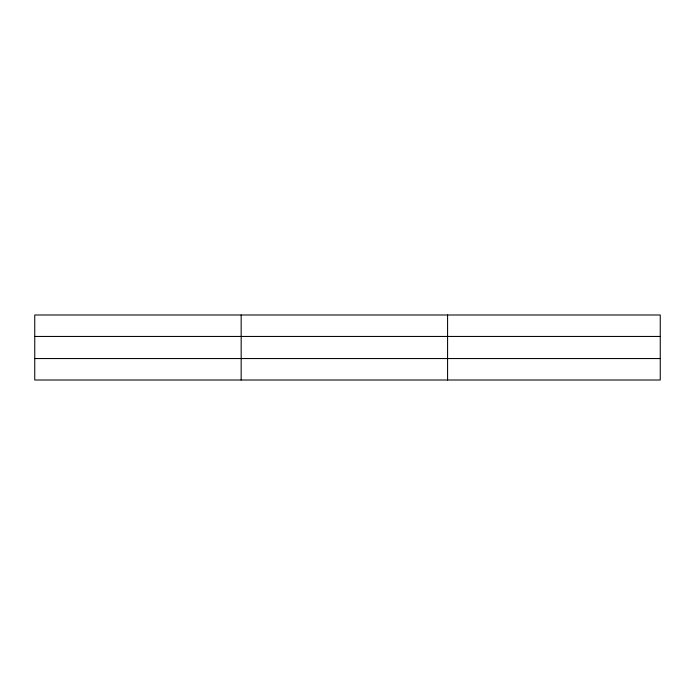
<?xml version="1.0" encoding="UTF-8"?>
<svg xmlns="http://www.w3.org/2000/svg" width="695" height="695" viewBox="0 0 695 695"><rect width="100%" height="100%" fill="white"/><g stroke="black" fill="none" stroke-linecap="round" stroke-linejoin="round"><path stroke-width="1.04" d="M241.165 314.991L241.165 380.009M447.58 314.991L447.58 380.009M660.25 358.551L660.25 380.009L34.75 380.009L34.75 314.991L660.25 314.991L660.25 358.551L34.75 358.551M34.75 336.45L660.25 336.45"/></g></svg>
